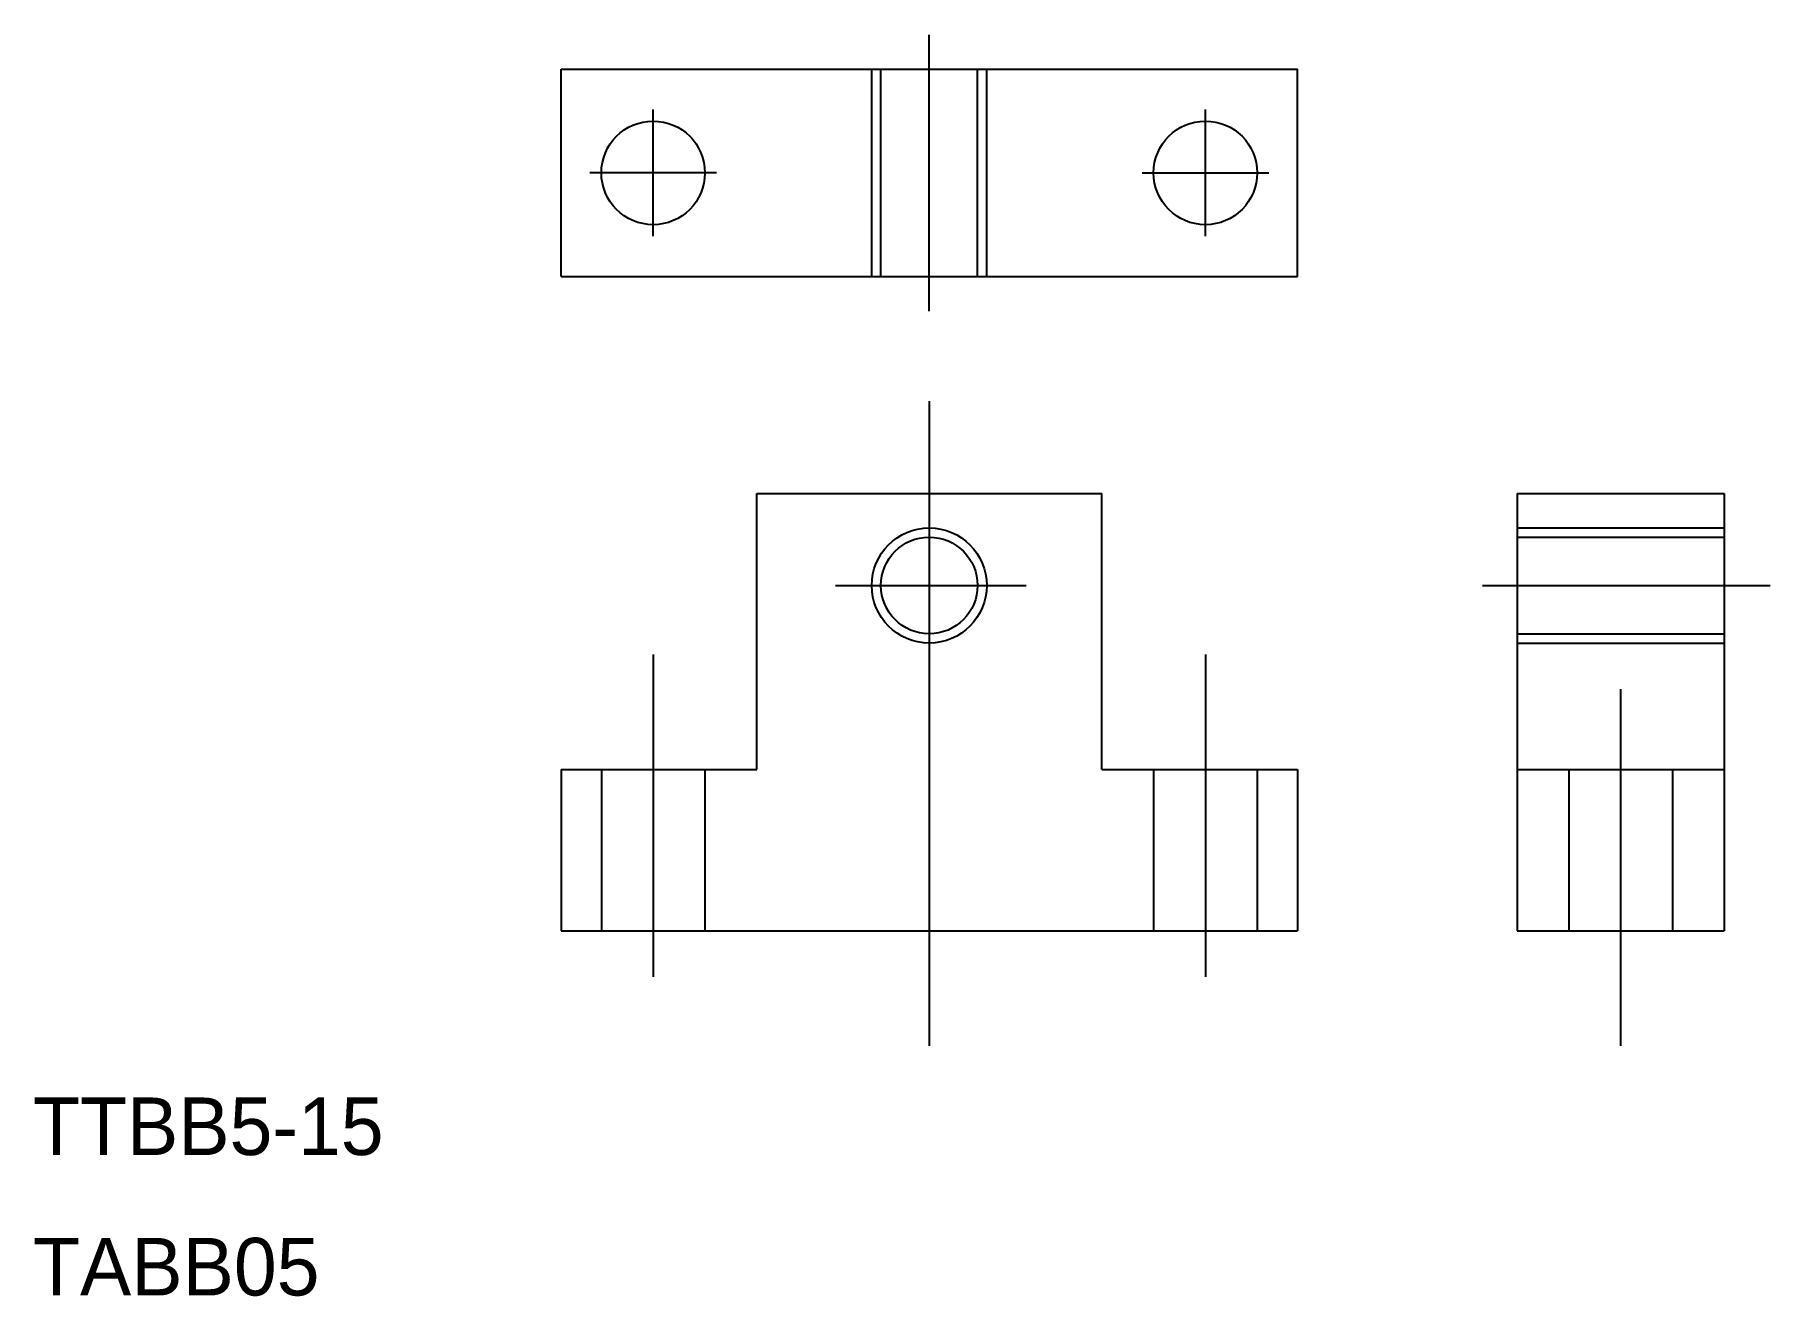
# Model space of a CAD drawing. Extents: x 497.6 to 573, y 437.5 to 492.3.
import ezdxf

# ---------------------------------------------------------------- set-up
doc = ezdxf.new("R2010")
doc.units = 0
doc.linetypes.add('CENTER', pattern=[50.8, 31.75, -6.35, 6.35, -6.35])
doc.linetypes.add('DASHED', pattern=[19.05, 12.7, -6.35])
doc.layers.get('0').update_dxf_attribs({"linetype": 'CONTINUOUS'})
doc.layers.add('CENTER', color=1, linetype='CENTER')

msp = doc.modelspace()

# ---------------------------------------------------------------- linework, layer by layer
at = {"color": 7, "linetype": 'CONTINUOUS'}
for p, q in [((520.5, 481.769), (520.5, 490.769)), ((520.5, 490.769), (552.5, 490.769)), ((552.5, 481.769), (552.5, 490.769)), ((520.5, 481.769), (552.5, 481.769)), ((529, 472.348), (544, 472.348)), ((529, 460.348), (529, 472.348)), ((544, 460.348), (544, 472.348)), ((562.049, 472.348), (571.049, 472.348)), ((562.049, 472.348), (562.049, 453.348)), ((571.049, 472.348), (571.049, 453.348)), ((520.5, 460.348), (520.5, 453.348)), ((520.5, 460.348), (529, 460.348)), ((544, 460.348), (552.5, 460.348)), ((552.5, 460.348), (552.5, 453.348)), ((562.049, 460.348), (571.049, 460.348)), ((520.5, 453.348), (552.5, 453.348)), ((562.049, 453.348), (571.049, 453.348))]:
    msp.add_line(p, q, dxfattribs=at)
at = {"color": 3, "linetype": 'DASHED'}
for p, q in [((534, 481.769), (534, 490.769)), ((534.4, 481.769), (534.4, 490.769)), ((538.6, 481.769), (538.6, 490.769)), ((539, 481.769), (539, 490.769)), ((562.049, 470.848), (571.049, 470.848)), ((562.049, 470.448), (571.049, 470.448)), ((562.049, 466.248), (571.049, 466.248)), ((562.049, 465.848), (571.049, 465.848)), ((522.25, 460.348), (522.25, 453.348)), ((526.75, 460.348), (526.75, 453.348)), ((546.25, 460.348), (546.25, 453.348)), ((550.75, 460.348), (550.75, 453.348)), ((564.299, 460.348), (564.299, 453.348)), ((568.799, 460.348), (568.799, 453.348))]:
    msp.add_line(p, q, dxfattribs=at)
at = {"color": 7, "linetype": 'CONTINUOUS'}
for centre, radius in [((524.5, 486.269), 2.25), ((548.5, 486.269), 2.25), ((536.5, 468.348), 2.1)]:
    msp.add_circle(centre, radius, dxfattribs=at)
at = {"color": 3, "linetype": 'CONTINUOUS'}
msp.add_circle((536.5, 468.348), 2.5, dxfattribs=at)
at = {"layer": 'CENTER', "color": 1, "linetype": 'CENTER'}
for p, q in [((536.5, 480.269), (536.5, 492.269)), ((524.5, 483.519), (524.5, 489.019)), ((548.5, 483.519), (548.5, 489.019)), ((527.25, 486.269), (521.75, 486.269)), ((545.75, 486.269), (551.25, 486.269)), ((536.5, 476.348), (536.5, 448.348)), ((532.429, 468.348), (540.716, 468.348)), ((560.549, 468.348), (573.049, 468.348)), ((524.5, 465.348), (524.5, 451.348)), ((548.5, 465.348), (548.5, 451.348)), ((566.549, 448.348), (566.549, 463.848))]:
    msp.add_line(p, q, dxfattribs=at)

# ---------------------------------------------------------------- texts
at = {"color": 7, "linetype": 'CONTINUOUS'}
for s, p in [('TTBB5-15', (497.551, 443.608)), ('TABB05', (497.551, 437.508))]:
    msp.add_text(s, height=2.5, dxfattribs=at).set_placement(p)

doc.saveas('drawing.dxf')
